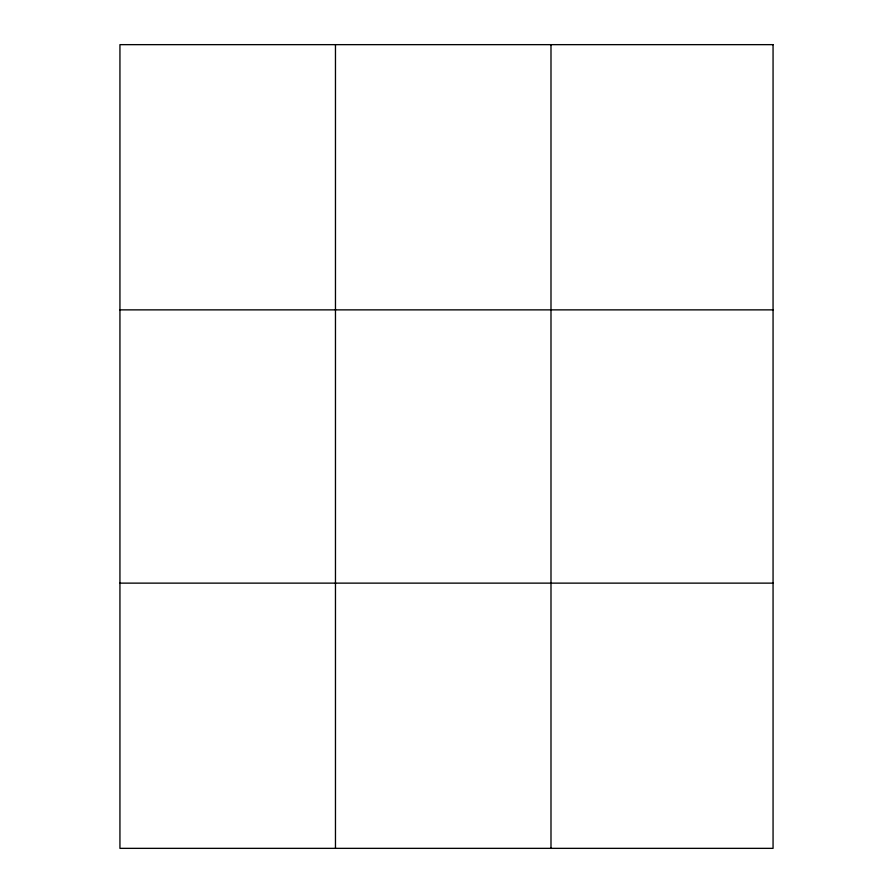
<?xml version="1.0" encoding="UTF-8"?>
<svg xmlns="http://www.w3.org/2000/svg" width="893" height="893" viewBox="0 0 893 893"><rect width="100%" height="100%" fill="white"/><g stroke="black" fill="none" stroke-linecap="round" stroke-linejoin="round"><path stroke-width="1.34" d="M335.467 848.35L335.467 44.65M550.992 848.35L550.992 44.65M119.941 309.871L773.059 309.871M119.941 583.129L773.059 583.129M773.059 44.65L773.059 848.35L119.941 848.35L119.941 44.65L773.059 44.65"/></g></svg>
